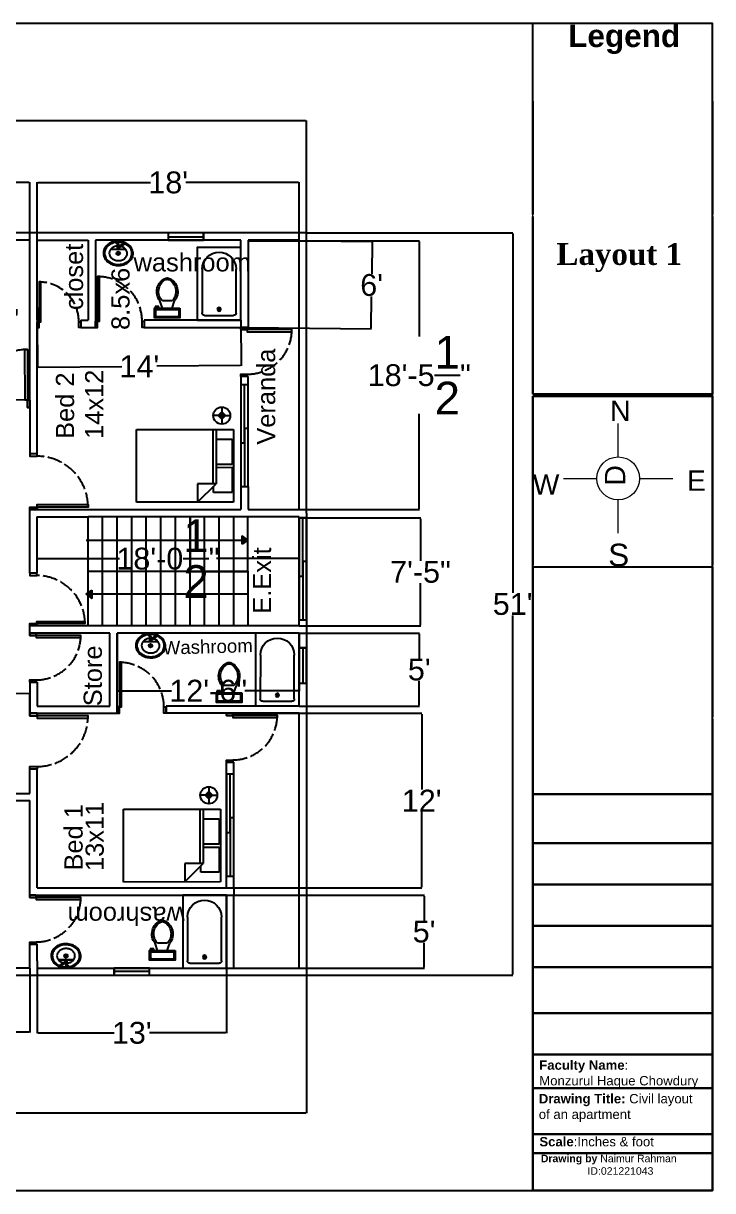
# Model space of a CAD drawing. Header units: inches. Extents: x -412 to 20037, y 548 to 16595.
# Drawn here: x 5716 to 6284, y 11347 to 12309 of the extents above; entities that cross this region are included whole.
import ezdxf

# ---------------------------------------------------------------- set-up
doc = ezdxf.new("R2010")
doc.units = ezdxf.units.IN
doc.header["$MEASUREMENT"] = 0
doc.linetypes.add('ACAD_ISO02W100', pattern=[15, 12, -3])
doc.layers.get('Defpoints').update_dxf_attribs({"color": 6})
for name, color, linetype in [('bath', 4, 'Continuous'), ('bed and sufa', 90, 'Continuous'), ('freecads.com', 7, 'Continuous')]:
    doc.layers.add(name, color=color, linetype=linetype)
doc.layers.add('text', color=140, linetype='Continuous', lineweight=9)
doc.styles.add('A', font='times.ttf', dxfattribs={"height": 12})
doc.styles.get("Standard").update_dxf_attribs({"font": 'arial.ttf'})
doc.dimstyles.new('Copy of civil layout', dxfattribs={"dimtxt": 18, "dimasz": 0.625, "dimexe": 0.18, "dimexo": 0.0625, "dimgap": 0.09, "dimtad": 0, "dimtih": 1, "dimtoh": 1, "dimdec": 1, "dimzin": 0, "dimdsep": 46, "dimlunit": 4, "dimtxsty": 'Standard', "dimcen": 0.09, "dimclrd": 6, "dimclre": 256, "dimclrt": 256, "dimadec": 0, "dimazin": 0, "dimtfac": 1.5, "dimtdec": 1, "dimtofl": 0, "dimtmove": 0, "dimatfit": 0, "dimfxl": 1, "dimtolj": 1, "dimtzin": 0, "dimlwe": -1, "dimarcsym": 0})

# ---------------------------------------------------------------- blocks, each defined once
blk = doc.blocks.new('Bed - Queen')
at = {"linetype": 'Continuous'}
for p, q in [((0, -80.00003), (0, 0)), ((0, 0), (59.99999, 0)), ((59.99999, 0), (59.99999, -80.00003)), ((7.99999, -1.2), (28.79998, -1.2)), ((7.99999, -14.4), (7.99999, -1.2)), ((28.79998, -1.2), (28.79998, -14.4)), ((31.19999, -1.2), (51.99999, -1.2)), ((31.19999, -14.4), (31.19999, -1.2)), ((51.99999, -1.2), (51.99999, -16.4)), ((0, -14.4), (44.8, -14.4)), ((44.8, -16.8), (0, -16.8)), ((59.99999, -29.6), (44.8, -14.4)), ((44.8, -14.4), (44.8, -29.6)), ((51.99999, -16.4), (46.79936, -16.4)), ((44.8, -29.6), (59.99999, -29.6)), ((59.99999, -80.00003), (0, -80.00003))]:
    blk.add_line(p, q, dxfattribs=at)
blk = doc.blocks.new('Lamp - Table')
at = {"linetype": 'Continuous'}
for p, q in [((-1, 0), (-7, 0)), ((0, 3), (-3, 0)), ((-3, 0), (0, -3)), ((0, 7), (0, 1)), ((3, 0), (0, 3)), ((0, -3), (3, 0)), ((1, 0), (7, 0)), ((0, -1), (0, -7))]:
    blk.add_line(p, q, dxfattribs=at)
for radius in [7, 1]:
    blk.add_circle((0, 0), radius, dxfattribs=at)
blk = doc.blocks.new('Bath Tub - 26 x 60 in.')
for p, q in [((8, -18), (10, -18)), ((9, -17), (9, -19))]:
    blk.add_line(p, q)
blk.add_lwpolyline([(0, -36), (0, 0), (60, 0), (60, -36)], close=True)
for points in [[(4, -30), (4, -6)], [(6, -4), (42, -4)], [(42, -32), (6, -32)]]:
    blk.add_lwpolyline(points)
for radius in [1.5, 1]:
    blk.add_circle((9, -18), radius)
for centre, radius, start, end in [((5.75, -5.75), 1.77, 81.8699, 188.1301), ((42, -18), 14, 270, 90), ((5.75, -30.25), 1.77, 171.8699, 278.1301)]:
    blk.add_arc(centre, radius, start, end)
blk = doc.blocks.new('Toilet - top')
for p, q in [((-10, -8.5), (-8, -8.5)), ((-10, -9.5), (-10, -8.5)), ((-7, -9.5), (-10, -9.5)), ((-8, -8.5), (-8, -8)), ((-7, -8), (-7, -9.5)), ((-4, -8), (-6, -14)), ((4, -8), (6, -14)), ((9.5, -6), (9.5, -2)), ((4, -14), (-4, -14))]:
    blk.add_line(p, q)
blk.add_lwpolyline([(10.5, -8), (10.5, 0), (-10.5, 0), (-10.5, -8)], close=True)
for points in [[(-9.5, -2), (-9.5, -6)], [(8.5, -1), (-8.5, -1)], [(-8.5, -7), (8.5, -7)]]:
    blk.add_lwpolyline(points)
for centre, radius, start, end in [((-8.62, -1.88), 0.884, 81.8699, 188.1301), ((-8.62, -6.12), 0.884, 171.8699, 278.1301), ((8.62, -1.88), 0.884, 351.8699, 98.1301), ((8.62, -6.12), 0.884, 261.8699, 8.1301), ((3.52, -21.58), 12.17, 141.46911, 247.97143), ((4.2, -21.82), 11.33, 136.36773, 238.94682), ((-3.52, -21.58), 12.17, 292.02843, 38.53071), ((-4.2, -21.82), 11.33, 301.05301, 43.63209), ((0, -27.88), 4, 245.73182, 294.26817), ((0, -29), 4, 254.86053, 285.13947)]:
    blk.add_arc(centre, radius, start, end)
blk = doc.blocks.new('Sink - Oval top')
for p, q in [((-1, 0), (1, 0)), ((0, 1), (0, -1))]:
    blk.add_line(p, q)
at = {"linetype": 'Continuous'}
for points in [[(-12.23, 0.39, 0.117634), (-11.46, -3.36, 0.104469), (-8.88, -6.8, 0.090016), (-5.08, -9.07, 0.08192), (-0.32, -10.02, 0.08192), (4.49, -9.38, 0.090016), (8.42, -7.36, 0.104469), (11.22, -4.09, 0.117634), (12.23, -0.39, 0.117634), (11.46, 3.36, 0.104469), (8.88, 6.8, 0.090016), (5.08, 9.07, 0.08192), (0.32, 10.02, 0.08192), (-4.49, 9.38, 0.090016), (-8.42, 7.36, 0.104469), (-11.22, 4.09, 0.117634)], [(-11.29, 0.16, 0.118622), (-10.52, -3.25, 0.104678), (-8.07, -6.36, 0.089562), (-4.54, -8.37, 0.081185), (-0.13, -9.15, 0.081185), (4.3, -8.49, 0.089562), (7.89, -6.58, 0.104678), (10.42, -3.55, 0.118622), (11.29, -0.16, 0.118622), (10.52, 3.25, 0.104678), (8.07, 6.36, 0.089562), (4.54, 8.37, 0.081185), (0.13, 9.15, 0.081185), (-4.3, 8.49, 0.089562), (-7.89, 6.58, 0.104678), (-10.42, 3.55, 0.118622)], [(-7.42, 0.08, 0.118283), (-6.91, -2.17, 0.104607), (-5.29, -4.21, 0.089718), (-2.97, -5.53, 0.081436), (-0.07, -6.04, 0.081436), (2.84, -5.59, 0.089718), (5.2, -4.33, 0.104607), (6.86, -2.32, 0.118283), (7.42, -0.08, 0.118283), (6.91, 2.17, 0.104607), (5.29, 4.21, 0.089718), (2.97, 5.53, 0.081436), (0.07, 6.04, 0.081436), (-2.84, 5.59, 0.089718), (-5.2, 4.33, 0.104607), (-6.86, 2.32, 0.118283)]]:
    blk.add_lwpolyline(points, format="xyb", close=True, dxfattribs=at)
for radius in [1.5, 1]:
    blk.add_circle((0, 0), radius)
blk = doc.blocks.new('Faucet - single handle front')
for p, q in [((-2, 6), (-2, 5.5)), ((-1, 6), (-2, 6)), ((-0.5, 4), (-2, 5.5)), ((-2, 5.5), (-1, 5.5)), ((-1, 5.5), (-1, 6)), ((0.5, 4), (-1, 6)), ((-1, 5.5), (0.5, 4)), ((-0.75, 3), (0.75, 3)), ((-0.75, 0.5), (-0.75, 3)), ((-0.75, 1), (0.75, 1)), ((-0.5, 4), (0.5, 4)), ((-0.25, 2), (3.75, 5)), ((3.75, 4.5), (-0.25, 1.5)), ((-0.25, 1.5), (-0.25, 2)), ((0.75, 1.5), (-0.25, 1.5)), ((0.75, 1.5), (4.08742, 4.003)), ((0.75, 3), (0.75, 2.7386)), ((0.75, 1.5), (0.75, 0.5)), ((3.75, 4.5), (3.75, 5)), ((3.75, 5), (4.75, 5)), ((3.75, 4), (3.75, 4.5)), ((4.75, 4.5), (3.75, 4.5)), ((4.75, 4), (3.75, 4)), ((4.75, 5), (4.75, 4.5)), ((4.75, 4.5), (4.75, 4))]:
    blk.add_line(p, q)
blk.add_lwpolyline([(-6, 0), (-6, 0.5), (6, 0.5), (6, 0)], close=True)
for centre, start, end in [((1.25426, 3.0302), 151.0646, 180.8629), ((-1.25426, 3.0302), 359.1371, 28.93536)]:
    blk.add_arc(centre, 2.00448, start, end)
blk = doc.blocks.new('*D68')
at = {"transparency": 16777216}
for p, q in [((5133.23, 12136.38), (5133.23, 12229)), ((5949.23, 12136.38), (5949.23, 12229))]:
    blk.add_line(p, q, dxfattribs=at)
at = {"color": 6, "lineweight": -2, "transparency": 16777216}
for p, q in [((5133.85, 12228.82), (5525.81, 12228.82)), ((5948.6, 12228.82), (5556.64, 12228.82))]:
    blk.add_line(p, q, dxfattribs=at)
at = {"color": 6, "transparency": 16777216}
for points in [[(5133.85, 12228.92), (5133.85, 12228.71), (5133.23, 12228.82)], [(5948.6, 12228.92), (5948.6, 12228.71), (5949.23, 12228.82)]]:
    blk.add_solid(points, dxfattribs=at)
at = {"layer": 'Defpoints', "color": 0, "transparency": 16777216}
for p in [(5949.23, 12228.82), (5133.23, 12136.32), (5949.23, 12136.32)]:
    blk.add_point(p, dxfattribs=at)
at = {"transparency": 16777216, "insert": (5541.23, 12228.82), "char_height": 18, "attachment_point": 5}
blk.add_mtext("\\A1;68'", dxfattribs=at)
blk = doc.blocks.new('*D72')
at = {"transparency": 16777216}
for p, q in [((5481.23, 12130.38), (5481.23, 12178)), ((5721.23, 12130.38), (5721.23, 12178))]:
    blk.add_line(p, q, dxfattribs=at)
at = {"color": 6, "lineweight": -2, "transparency": 16777216}
for p, q in [((5481.85, 12177.82), (5585.71, 12177.82)), ((5720.6, 12177.82), (5616.74, 12177.82))]:
    blk.add_line(p, q, dxfattribs=at)
at = {"color": 6, "transparency": 16777216}
for points in [[(5481.85, 12177.92), (5481.85, 12177.71), (5481.23, 12177.82)], [(5720.6, 12177.92), (5720.6, 12177.71), (5721.23, 12177.82)]]:
    blk.add_solid(points, dxfattribs=at)
at = {"layer": 'Defpoints', "color": 0, "transparency": 16777216}
for p in [(5721.23, 12177.82), (5481.23, 12130.32), (5721.23, 12130.32)]:
    blk.add_point(p, dxfattribs=at)
at = {"transparency": 16777216, "insert": (5601.23, 12177.82), "char_height": 18, "attachment_point": 5}
blk.add_mtext("\\A1;20'", dxfattribs=at)
blk = doc.blocks.new('*D73')
at = {"transparency": 16777216}
for p, q in [((5727.23, 12130.38), (5727.23, 12178)), ((5943.23, 12130.38), (5943.23, 12178))]:
    blk.add_line(p, q, dxfattribs=at)
at = {"color": 6, "lineweight": -2, "transparency": 16777216}
for p, q in [((5727.85, 12177.82), (5820.71, 12177.82)), ((5942.6, 12177.82), (5849.74, 12177.82))]:
    blk.add_line(p, q, dxfattribs=at)
at = {"color": 6, "transparency": 16777216}
for points in [[(5727.85, 12177.92), (5727.85, 12177.71), (5727.23, 12177.82)], [(5942.6, 12177.92), (5942.6, 12177.71), (5943.23, 12177.82)]]:
    blk.add_solid(points, dxfattribs=at)
at = {"layer": 'Defpoints', "color": 0, "transparency": 16777216}
for p in [(5943.23, 12177.82), (5727.23, 12130.32), (5943.23, 12130.32)]:
    blk.add_point(p, dxfattribs=at)
at = {"transparency": 16777216, "insert": (5835.23, 12177.82), "char_height": 18, "attachment_point": 5}
blk.add_mtext("\\A1;18'", dxfattribs=at)
blk = doc.blocks.new('*D74')
at = {"layer": 'Defpoints', "transparency": 16777216}
for p, q in [((5481.23, 11740.48), (5481.3, 11757.59)), ((5721.23, 11739.48), (5721.3, 11756.59))]:
    blk.add_line(p, q, dxfattribs=at)
at = {"layer": 'Defpoints', "color": 6, "lineweight": -2, "transparency": 16777216}
for p, q in [((5481.92, 11757.41), (5585.78, 11756.98)), ((5720.67, 11756.42), (5616.81, 11756.85))]:
    blk.add_line(p, q, dxfattribs=at)
at = {"layer": 'Defpoints', "color": 0, "transparency": 16777216}
for p in [(5721.3, 11756.41), (5481.23, 11740.41), (5721.23, 11739.41)]:
    blk.add_point(p, dxfattribs=at)
at = {"layer": 'Defpoints', "color": 6, "transparency": 16777216}
for points in [[(5481.92, 11757.52), (5481.92, 11757.31), (5481.3, 11757.41)], [(5720.67, 11756.52), (5720.67, 11756.31), (5721.3, 11756.41)]]:
    blk.add_solid(points, dxfattribs=at)
at = {"layer": 'Defpoints', "transparency": 16777216, "insert": (5601.3, 11756.91), "char_height": 18, "attachment_point": 5}
blk.add_mtext("\\A1;20'", dxfattribs=at)
blk = doc.blocks.new('*D80')
at = {"transparency": 16777216}
for p, q in [((5601.23, 11530.26), (5601.23, 11477.14)), ((5721.23, 11530.26), (5721.23, 11477.14))]:
    blk.add_line(p, q, dxfattribs=at)
at = {"color": 6, "lineweight": -2, "transparency": 16777216}
for p, q in [((5601.85, 11477.32), (5646.71, 11477.32)), ((5720.6, 11477.32), (5675.74, 11477.32))]:
    blk.add_line(p, q, dxfattribs=at)
at = {"color": 6, "transparency": 16777216}
for points in [[(5601.85, 11477.42), (5601.85, 11477.21), (5601.23, 11477.32)], [(5720.6, 11477.42), (5720.6, 11477.21), (5721.23, 11477.32)]]:
    blk.add_solid(points, dxfattribs=at)
at = {"layer": 'Defpoints', "color": 0, "transparency": 16777216}
for p in [(5601.23, 11530.32), (5721.23, 11530.32), (5721.23, 11477.32)]:
    blk.add_point(p, dxfattribs=at)
at = {"transparency": 16777216, "insert": (5661.23, 11477.32), "char_height": 18, "attachment_point": 5}
blk.add_mtext("\\A1;10'", dxfattribs=at)
blk = doc.blocks.new('*D81')
at = {"transparency": 16777216}
for p, q in [((5727.23, 11530.26), (5727.23, 11476.64)), ((5883.23, 11530.26), (5883.23, 11476.64))]:
    blk.add_line(p, q, dxfattribs=at)
at = {"color": 6, "lineweight": -2, "transparency": 16777216}
for p, q in [((5727.85, 11476.82), (5790.71, 11476.82)), ((5882.6, 11476.82), (5819.74, 11476.82))]:
    blk.add_line(p, q, dxfattribs=at)
at = {"color": 6, "transparency": 16777216}
for points in [[(5727.85, 11476.92), (5727.85, 11476.71), (5727.23, 11476.82)], [(5882.6, 11476.92), (5882.6, 11476.71), (5883.23, 11476.82)]]:
    blk.add_solid(points, dxfattribs=at)
at = {"layer": 'Defpoints', "color": 0, "transparency": 16777216}
for p in [(5727.23, 11530.32), (5883.23, 11530.32), (5883.23, 11476.82)]:
    blk.add_point(p, dxfattribs=at)
at = {"transparency": 16777216, "insert": (5805.23, 11476.82), "char_height": 18, "attachment_point": 5}
blk.add_mtext("\\A1;13'", dxfattribs=at)
blk = doc.blocks.new('*D82')
at = {"transparency": 16777216}
for p, q in [((5133.23, 11524.26), (5133.23, 11410.64)), ((5949.23, 11524.26), (5949.23, 11410.64))]:
    blk.add_line(p, q, dxfattribs=at)
at = {"color": 6, "lineweight": -2, "transparency": 16777216}
for p, q in [((5133.85, 11410.82), (5525.81, 11410.82)), ((5948.6, 11410.82), (5556.64, 11410.82))]:
    blk.add_line(p, q, dxfattribs=at)
at = {"color": 6, "transparency": 16777216}
for points in [[(5133.85, 11410.92), (5133.85, 11410.71), (5133.23, 11410.82)], [(5948.6, 11410.92), (5948.6, 11410.71), (5949.23, 11410.82)]]:
    blk.add_solid(points, dxfattribs=at)
at = {"layer": 'Defpoints', "color": 0, "transparency": 16777216}
for p in [(5133.23, 11524.32), (5949.23, 11524.32), (5949.23, 11410.82)]:
    blk.add_point(p, dxfattribs=at)
at = {"transparency": 16777216, "insert": (5541.23, 11410.82), "char_height": 18, "attachment_point": 5}
blk.add_mtext("\\A1;68'", dxfattribs=at)
blk = doc.blocks.new('*D83')
at = {"transparency": 16777216}
for p, q in [((5901.29, 12130.32), (6003.52, 12129.26)), ((5900.54, 12058.32), (6002.78, 12057.26))]:
    blk.add_line(p, q, dxfattribs=at)
at = {"color": 6, "lineweight": -2, "transparency": 16777216}
for p, q in [((6003.33, 12128.64), (6003.06, 12102.54)), ((6002.6, 12057.89), (6002.87, 12083.98))]:
    blk.add_line(p, q, dxfattribs=at)
at = {"color": 6, "transparency": 16777216}
for points in [[(6003.23, 12128.64), (6003.44, 12128.64), (6003.34, 12129.26)], [(6002.5, 12057.89), (6002.71, 12057.89), (6002.6, 12057.26)]]:
    blk.add_solid(points, dxfattribs=at)
at = {"layer": 'Defpoints', "color": 0, "transparency": 16777216}
for p in [(5901.23, 12130.32), (5900.48, 12058.32), (6002.6, 12057.26)]:
    blk.add_point(p, dxfattribs=at)
at = {"transparency": 16777216, "insert": (6002.97, 12093.26), "char_height": 18, "attachment_point": 5}
blk.add_mtext("\\A1;6'", dxfattribs=at)
blk = doc.blocks.new('*D84')
at = {"transparency": 16777216}
for p, q in [((5901.29, 12129.82), (6042.43, 12129.81)), ((5901.27, 11908.32), (6042.41, 11908.3))]:
    blk.add_line(p, q, dxfattribs=at)
at = {"color": 6, "lineweight": -2, "transparency": 16777216}
for p, q in [((6042.25, 12129.18), (6042.24, 12050.91)), ((6042.23, 11908.93), (6042.23, 11987.2))]:
    blk.add_line(p, q, dxfattribs=at)
at = {"color": 6, "transparency": 16777216}
for points in [[(6042.14, 12129.18), (6042.35, 12129.18), (6042.25, 12129.81)], [(6042.12, 11908.93), (6042.33, 11908.93), (6042.23, 11908.3)]]:
    blk.add_solid(points, dxfattribs=at)
at = {"layer": 'Defpoints', "color": 0, "transparency": 16777216}
for p in [(5901.23, 12129.82), (5901.2, 11908.32), (6042.23, 11908.3)]:
    blk.add_point(p, dxfattribs=at)
at = {"transparency": 16777216, "insert": (6042.24, 12019.06), "char_height": 18, "attachment_point": 5}
blk.add_mtext('\\A1;18\'-5{\\H1.5x;\\S1/2;}"', dxfattribs=at)
blk = doc.blocks.new('*D85')
at = {"transparency": 16777216}
for p, q in [((5943.29, 11901.34), (6043.41, 11901.34)), ((5943.29, 11812.32), (6043.41, 11812.32))]:
    blk.add_line(p, q, dxfattribs=at)
at = {"color": 6, "lineweight": -2, "transparency": 16777216}
for p, q in [((6043.23, 11900.71), (6043.23, 11866.07)), ((6043.23, 11812.94), (6043.23, 11847.58))]:
    blk.add_line(p, q, dxfattribs=at)
at = {"color": 6, "transparency": 16777216}
for points in [[(6043.12, 11900.71), (6043.33, 11900.71), (6043.23, 11901.34)], [(6043.12, 11812.94), (6043.33, 11812.94), (6043.23, 11812.32)]]:
    blk.add_solid(points, dxfattribs=at)
at = {"layer": 'Defpoints', "color": 0, "transparency": 16777216}
for p in [(5943.23, 11901.34), (5943.23, 11812.32), (6043.23, 11812.32)]:
    blk.add_point(p, dxfattribs=at)
at = {"transparency": 16777216, "insert": (6043.23, 11856.83), "char_height": 18, "attachment_point": 5}
blk.add_mtext('\\A1;7\'-5"', dxfattribs=at)
blk = doc.blocks.new('*D86')
at = {"transparency": 16777216}
for p, q in [((5793.23, 11806.26), (5793.23, 11758.64)), ((5943.21, 11806.26), (5943.21, 11758.64))]:
    blk.add_line(p, q, dxfattribs=at)
at = {"color": 6, "lineweight": -2, "transparency": 16777216}
for p, q in [((5793.85, 11758.82), (5838.06, 11758.82)), ((5942.59, 11758.82), (5898.38, 11758.82))]:
    blk.add_line(p, q, dxfattribs=at)
at = {"color": 6, "transparency": 16777216}
for points in [[(5793.85, 11758.92), (5793.85, 11758.71), (5793.23, 11758.82)], [(5942.59, 11758.92), (5942.59, 11758.71), (5943.21, 11758.82)]]:
    blk.add_solid(points, dxfattribs=at)
at = {"layer": 'Defpoints', "color": 0, "transparency": 16777216}
for p in [(5793.23, 11806.32), (5943.21, 11806.32), (5943.21, 11758.82)]:
    blk.add_point(p, dxfattribs=at)
at = {"transparency": 16777216, "insert": (5868.22, 11758.82), "char_height": 18, "attachment_point": 5}
blk.add_mtext('\\A1;12\'-6"', dxfattribs=at)
blk = doc.blocks.new('*D87')
at = {"transparency": 16777216}
for p, q in [((5943.29, 11806.32), (6042.41, 11806.32)), ((5943.29, 11746.32), (6042.41, 11746.32))]:
    blk.add_line(p, q, dxfattribs=at)
at = {"color": 6, "lineweight": -2, "transparency": 16777216}
for p, q in [((6042.23, 11805.69), (6042.23, 11785.56)), ((6042.23, 11746.94), (6042.23, 11767.07))]:
    blk.add_line(p, q, dxfattribs=at)
at = {"color": 6, "transparency": 16777216}
for points in [[(6042.12, 11805.69), (6042.33, 11805.69), (6042.23, 11806.32)], [(6042.12, 11746.94), (6042.33, 11746.94), (6042.23, 11746.32)]]:
    blk.add_solid(points, dxfattribs=at)
at = {"layer": 'Defpoints', "color": 0, "transparency": 16777216}
for p in [(5943.23, 11806.32), (5943.23, 11746.32), (6042.23, 11746.32)]:
    blk.add_point(p, dxfattribs=at)
at = {"transparency": 16777216, "insert": (6042.23, 11776.32), "char_height": 18, "attachment_point": 5}
blk.add_mtext("\\A1;5'", dxfattribs=at)
blk = doc.blocks.new('*D88')
at = {"transparency": 16777216}
for p, q in [((5883.29, 11590.32), (6046.41, 11590.32)), ((5883.29, 11530.32), (6046.41, 11530.32))]:
    blk.add_line(p, q, dxfattribs=at)
at = {"color": 6, "lineweight": -2, "transparency": 16777216}
for p, q in [((6046.23, 11589.69), (6046.23, 11569.56)), ((6046.23, 11530.94), (6046.23, 11551.07))]:
    blk.add_line(p, q, dxfattribs=at)
at = {"color": 6, "transparency": 16777216}
for points in [[(6046.12, 11589.69), (6046.33, 11589.69), (6046.23, 11590.32)], [(6046.12, 11530.94), (6046.33, 11530.94), (6046.23, 11530.32)]]:
    blk.add_solid(points, dxfattribs=at)
at = {"layer": 'Defpoints', "color": 0, "transparency": 16777216}
for p in [(5883.23, 11590.32), (5883.23, 11530.32), (6046.23, 11530.32)]:
    blk.add_point(p, dxfattribs=at)
at = {"transparency": 16777216, "insert": (6046.23, 11560.32), "char_height": 18, "attachment_point": 5}
blk.add_mtext("\\A1;5'", dxfattribs=at)
blk = doc.blocks.new('*D89')
at = {"transparency": 16777216}
for p, q in [((5883.29, 11740.32), (6044.41, 11740.32)), ((5883.29, 11596.32), (6044.41, 11596.32))]:
    blk.add_line(p, q, dxfattribs=at)
at = {"color": 6, "lineweight": -2, "transparency": 16777216}
for p, q in [((6044.23, 11739.69), (6044.23, 11677.44)), ((6044.23, 11596.94), (6044.23, 11659.19))]:
    blk.add_line(p, q, dxfattribs=at)
at = {"color": 6, "transparency": 16777216}
for points in [[(6044.12, 11739.69), (6044.33, 11739.69), (6044.23, 11740.32)], [(6044.12, 11596.94), (6044.33, 11596.94), (6044.23, 11596.32)]]:
    blk.add_solid(points, dxfattribs=at)
at = {"layer": 'Defpoints', "color": 0, "transparency": 16777216}
for p in [(5883.23, 11740.32), (6044.23, 11740.32), (5883.23, 11596.32)]:
    blk.add_point(p, dxfattribs=at)
at = {"transparency": 16777216, "insert": (6044.23, 11668.32), "char_height": 18, "attachment_point": 5}
blk.add_mtext("\\A1;12'", dxfattribs=at)
blk = doc.blocks.new('*D91')
at = {"layer": 'Defpoints', "color": 6, "lineweight": -2, "transparency": 16777216}
for p, q in [((5697.12, 12130.06), (5696.27, 12073.81)), ((5695.13, 11999.31), (5695.99, 12055.56))]:
    blk.add_line(p, q, dxfattribs=at)
at = {"layer": 'Defpoints', "transparency": 16777216}
for p, q in [((5721.16, 12130.32), (5696.95, 12130.69)), ((5719.16, 11998.32), (5694.94, 11998.68))]:
    blk.add_line(p, q, dxfattribs=at)
at = {"layer": 'Defpoints', "color": 0, "transparency": 16777216}
for p in [(5721.23, 12130.32), (5695.12, 11998.68), (5719.22, 11998.32)]:
    blk.add_point(p, dxfattribs=at)
at = {"layer": 'Defpoints', "color": 6, "transparency": 16777216}
for points in [[(5697.02, 12130.06), (5697.23, 12130.06), (5697.13, 12130.68)], [(5695.03, 11999.31), (5695.24, 11999.31), (5695.12, 11998.68)]]:
    blk.add_solid(points, dxfattribs=at)
at = {"layer": 'Defpoints', "transparency": 16777216, "insert": (5696.13, 12064.68), "char_height": 18, "attachment_point": 5}
blk.add_mtext("\\A1;11'", dxfattribs=at)
blk = doc.blocks.new('*D92')
at = {"layer": 'Defpoints', "transparency": 16777216}
for p, q in [((5727.23, 12062.95), (5727.52, 12025.53)), ((5895.2, 12064.26), (5895.49, 12026.84))]:
    blk.add_line(p, q, dxfattribs=at)
at = {"layer": 'Defpoints', "color": 6, "lineweight": -2, "transparency": 16777216}
for p, q in [((5728.14, 12025.72), (5796.98, 12026.25)), ((5894.86, 12027.01), (5826.02, 12026.48))]:
    blk.add_line(p, q, dxfattribs=at)
at = {"layer": 'Defpoints', "color": 0, "transparency": 16777216}
for p in [(5727.23, 12063.01), (5895.2, 12064.32), (5727.52, 12025.71)]:
    blk.add_point(p, dxfattribs=at)
at = {"layer": 'Defpoints', "color": 6, "transparency": 16777216}
for points in [[(5728.14, 12025.82), (5728.14, 12025.61), (5727.52, 12025.71)], [(5894.86, 12027.12), (5894.86, 12026.91), (5895.49, 12027.02)]]:
    blk.add_solid(points, dxfattribs=at)
at = {"layer": 'Defpoints', "transparency": 16777216, "insert": (5811.5, 12026.36), "char_height": 18, "attachment_point": 5}
blk.add_mtext("\\A1;14'", dxfattribs=at)
blk = doc.blocks.new('*D96')
at = {"transparency": 16777216}
for p, q in [((5726.91, 11901.27), (5726.91, 11867.64)), ((5943.23, 11901.27), (5943.23, 11867.64))]:
    blk.add_line(p, q, dxfattribs=at)
at = {"color": 6, "lineweight": -2, "transparency": 16777216}
for p, q in [((5727.53, 11867.82), (5795.06, 11867.82)), ((5942.6, 11867.82), (5875.07, 11867.82))]:
    blk.add_line(p, q, dxfattribs=at)
at = {"color": 6, "transparency": 16777216}
for points in [[(5727.53, 11867.92), (5727.53, 11867.71), (5726.91, 11867.82)], [(5942.6, 11867.92), (5942.6, 11867.71), (5943.23, 11867.82)]]:
    blk.add_solid(points, dxfattribs=at)
at = {"layer": 'Defpoints', "color": 0, "transparency": 16777216}
for p in [(5726.91, 11901.34), (5943.23, 11901.34), (5726.91, 11867.82)]:
    blk.add_point(p, dxfattribs=at)
at = {"transparency": 16777216, "insert": (5835.07, 11867.82), "char_height": 18, "attachment_point": 5}
blk.add_mtext('\\A1;18\'-0{\\H1.5x;\\S1/2;}"', dxfattribs=at)
blk = doc.blocks.new('*D97')
at = {"transparency": 16777216}
for p, q in [((5949.29, 12136.32), (6119.41, 12136.32)), ((5949.29, 11524.32), (6119.41, 11524.32))]:
    blk.add_line(p, q, dxfattribs=at)
at = {"color": 6, "lineweight": -2, "transparency": 16777216}
for p, q in [((6119.23, 12135.69), (6119.23, 11839.6)), ((6119.23, 11524.94), (6119.23, 11821.04))]:
    blk.add_line(p, q, dxfattribs=at)
at = {"color": 6, "transparency": 16777216}
for points in [[(6119.12, 12135.69), (6119.33, 12135.69), (6119.23, 12136.32)], [(6119.12, 11524.94), (6119.33, 11524.94), (6119.23, 11524.32)]]:
    blk.add_solid(points, dxfattribs=at)
at = {"layer": 'Defpoints', "color": 0, "transparency": 16777216}
for p in [(5949.23, 12136.32), (5949.23, 11524.32), (6119.23, 11524.32)]:
    blk.add_point(p, dxfattribs=at)
at = {"transparency": 16777216, "insert": (6119.23, 11830.32), "char_height": 18, "attachment_point": 5}
blk.add_mtext("\\A1;51'", dxfattribs=at)

msp = doc.modelspace()

# ---------------------------------------------------------------- hatches: boundary and pattern name
h = msp.add_hatch()
h.set_pattern_fill('ANSI31', color=256, angle=360)
h.set_pattern_definition([(45, (5549.97983, 11850.6808), (-0.088388348, 0.088388348), [])])
h.paths.add_polyline_path([(5896.19, 11886.71), (5896.19, 11883.09), (5900.98, 11883.09)])
h.paths.add_polyline_path([(5900.98, 11883.09), (5896.19, 11883.09), (5896.19, 11879.82)])
h = msp.add_hatch()
h.set_pattern_fill('ANSI31', color=256, angle=180)
h.set_pattern_definition([(225, (6118.57053, 11870.84237), (0.088388348, -0.088388348), [])])
h.paths.add_polyline_path([(5772.36, 11834.82), (5772.36, 11838.43), (5767.57, 11838.43)])
h.paths.add_polyline_path([(5767.57, 11838.43), (5772.36, 11838.43), (5772.36, 11841.71)])

# ---------------------------------------------------------------- linework, layer by layer
for p, q in [((6135.75, 12244.89), (6135.75, 12308.86)), ((5949.23, 12136.32), (5133.23, 12136.32)), ((5949.23, 12124.8), (5949.23, 12136.32)), ((5721.23, 12130.32), (5481.23, 12130.32)), ((5721.23, 11998.32), (5721.23, 12130.32)), ((5727.23, 12064.32), (5727.23, 12130.32)), ((5727.23, 12130.32), (5769.23, 12130.32)), ((5769.23, 12130.32), (5769.23, 12064.32)), ((5895.23, 12130.32), (5775.23, 12130.32)), ((5775.23, 12130.32), (5775.23, 12064.32)), ((5895.23, 12064.32), (5895.23, 12130.32)), ((5943.23, 12130.32), (5901.23, 12130.32)), ((5943.23, 11908.32), (5943.23, 12130.32)), ((5949.23, 11905.32), (5949.23, 12124.8)), ((5727.23, 12064.32), (5727.23, 12074.84)), ((5727.23, 12074.84), (5727.23, 12063.68)), ((5727.2, 11954.32), (5727.23, 12060.66)), ((5727.23, 12064.32), (5727.23, 12064.32)), ((5727.23, 12063.68), (5727.23, 12063.01)), ((5763.21, 12064.32), (5763.21, 12063.01)), ((5763.21, 12064.32), (5769.23, 12064.32)), ((5763.21, 12063.45), (5763.21, 12063.01)), ((5763.21, 12058.32), (5775.23, 12058.32)), ((5775.23, 12064.32), (5775.23, 12063.57)), ((5895.23, 12064.32), (5815.53, 12064.32)), ((5815.53, 12064.07), (5815.53, 12063.57)), ((5815.53, 12058.32), (5895.23, 12058.32)), ((5901.23, 12058.32), (5900.48, 12058.32)), ((5895.23, 12018.02), (5895.23, 11908.32)), ((5900.98, 12018.02), (5900.48, 12018.02)), ((5901.23, 12018.02), (5900.98, 12018.02)), ((5901.23, 12011.17), (5901.23, 12018.02)), ((5721.23, 11992.32), (5721.2, 11954.32)), ((5721.23, 11992.32), (5721.23, 11998.32)), ((5901.23, 11927.34), (5901.2, 11908.32)), ((5721.23, 11902.32), (5721.23, 11908.32)), ((5727.23, 11908.32), (5895.23, 11908.32)), ((5901.2, 11908.32), (5937.23, 11908.32)), ((5937.23, 11908.32), (5943.23, 11908.32)), ((5949.23, 11905.32), (5949.23, 11747.21)), ((5721.23, 11855.86), (5721.23, 11902.32)), ((5726.91, 11902.32), (5769.23, 11902.32)), ((5726.91, 11902.32), (5726.91, 11855.86)), ((5769.23, 11812.32), (5769.23, 11902.32)), ((5781.23, 11902.32), (5769.23, 11902.32)), ((5781.23, 11812.32), (5781.23, 11902.32)), ((5829.23, 11902.32), (5781.23, 11902.32)), ((5793.23, 11812.32), (5793.23, 11902.32)), ((5805.23, 11812.32), (5805.23, 11902.32)), ((5817.23, 11812.32), (5817.23, 11902.32)), ((5829.23, 11812.32), (5829.23, 11902.32)), ((5853.23, 11902.32), (5829.23, 11902.32)), ((5841.23, 11812.32), (5841.23, 11902.32)), ((5853.23, 11812.32), (5853.23, 11902.32)), ((5865.23, 11812.32), (5865.23, 11902.32)), ((5877.23, 11812.32), (5877.23, 11902.32)), ((5877.23, 11812.32), (5877.23, 11902.32)), ((5889.23, 11812.32), (5889.23, 11902.32)), ((5901.23, 11902.32), (5900.98, 11902.32)), ((5943.23, 11902.32), (5901.23, 11902.32)), ((5943.23, 11812.32), (5943.23, 11902.32)), ((5900.98, 11883.09), (5896.19, 11886.71)), ((5896.19, 11879.82), (5896.19, 11886.71)), ((5767.57, 11883.09), (5900.98, 11883.09)), ((5900.98, 11883.09), (5896.19, 11879.82)), ((6135.75, 11862.46), (6135.75, 11865)), ((5900.98, 11857.32), (5769.23, 11857.32)), ((6135.75, 11860.91), (6135.75, 11862.46)), ((6135.75, 11860.91), (6284.09, 11860.91)), ((5767.57, 11838.43), (5772.36, 11841.71)), ((5900.98, 11838.43), (5767.57, 11838.43)), ((5767.57, 11838.43), (5772.36, 11834.82)), ((5772.36, 11841.71), (5772.36, 11834.82)), ((5721.23, 11806.32), (5721.23, 11812.32)), ((5727.23, 11812.32), (5726.91, 11812.32)), ((5793.23, 11812.32), (5727.23, 11812.32)), ((5943.23, 11812.32), (5793.23, 11812.32)), ((5787.23, 11806.32), (5726.48, 11806.32)), ((5787.23, 11746.32), (5787.23, 11806.32)), ((5943.23, 11806.32), (5793.23, 11806.32)), ((5793.23, 11745.57), (5793.23, 11806.32)), ((5943.23, 11746.32), (5943.23, 11806.32)), ((5721.23, 11766.02), (5727.23, 11766.02)), ((5721.23, 11766.02), (5721.23, 11740.32)), ((5727.23, 11766.02), (5727.23, 11746.32)), ((5727.23, 11746.32), (5787.23, 11746.32)), ((5727.23, 11740.32), (5787.23, 11740.32)), ((5787.23, 11740.32), (5793.23, 11740.32)), ((5833.53, 11740.32), (5833.53, 11746.32)), ((5943.23, 11746.32), (5833.53, 11746.32)), ((5943.23, 11740.32), (5833.53, 11740.32)), ((5943.23, 11530.32), (5943.23, 11740.32)), ((5949.23, 11747.21), (5949.23, 11524.32)), ((5721.23, 11674.32), (5721.23, 11694.32)), ((5727.23, 11596.32), (5727.23, 11694.32)), ((5883.23, 11700.02), (5889.23, 11700.02)), ((5883.23, 11596.32), (5883.23, 11700.02)), ((5889.23, 11596.32), (5889.23, 11700.02)), ((5601.23, 11674.32), (5721.23, 11674.32)), ((5601.23, 11668.32), (5721.23, 11668.32)), ((5721.23, 11596.32), (5721.23, 11668.32)), ((5721.23, 11590.32), (5721.23, 11596.32)), ((5727.23, 11596.32), (5883.23, 11596.32)), ((5889.23, 11596.32), (5889.23, 11590.32)), ((5727.23, 11590.32), (5883.23, 11590.32)), ((5883.23, 11590.32), (5883.23, 11530.32)), ((5889.23, 11530.32), (5889.23, 11590.32)), ((5721.23, 11550.02), (5727.23, 11550.02)), ((5721.23, 11530.32), (5721.23, 11550.02)), ((5727.23, 11536.32), (5727.23, 11550.02)), ((5721.23, 11530.32), (5601.23, 11530.32)), ((5727.23, 11536.32), (5727.23, 11530.32)), ((5727.23, 11530.32), (5883.23, 11530.32)), ((5889.23, 11530.32), (5943.23, 11530.32)), ((5373.23, 11524.32), (5949.23, 11524.32))]:
    msp.add_line(p, q)
at = {"color": 143, "true_color": 0x7aafdf}
for p, q in [((5835.23, 12133.1), (5864.47, 12133.1)), ((5946.45, 11765.07), (5946.45, 11794.31)), ((5819.85, 11527.54), (5790.61, 11527.54))]:
    msp.add_line(p, q, dxfattribs=at)
for points in [[(4942.94, 11346.87), (6284.09, 11346.87), (6284.09, 12308.86), (4942.94, 12308.86)], [(5901.23, 12130.32), (5901.23, 12058.32)]]:
    msp.add_lwpolyline(points)
for points in [[(5864.47, 12136.32), (5835.23, 12136.32), (5835.23, 12130.32), (5864.47, 12130.32)], [(5901.23, 11927.17), (5901.23, 12011.17), (5895.23, 12011.17), (5895.23, 11927.17)], [(5898.23, 11963.17), (5898.23, 12011.17), (5895.23, 12011.17), (5895.23, 11963.17)], [(5901.23, 11927.17), (5901.23, 11975.17), (5898.23, 11975.17), (5898.23, 11927.17)], [(5949.23, 11817.34), (5949.23, 11901.34), (5943.23, 11901.34), (5943.23, 11817.34)], [(5946.23, 11853.34), (5946.23, 11901.34), (5943.23, 11901.34), (5943.23, 11853.34)], [(5949.23, 11817.34), (5949.23, 11865.34), (5946.23, 11865.34), (5946.23, 11817.34)], [(5943.23, 11794.31), (5943.23, 11765.07), (5949.23, 11765.07), (5949.23, 11794.31)], [(5889.23, 11606.17), (5889.23, 11690.17), (5883.23, 11690.17), (5883.23, 11606.17)], [(5886.23, 11642.17), (5886.23, 11690.17), (5883.23, 11690.17), (5883.23, 11642.17)], [(5889.23, 11606.17), (5889.23, 11654.17), (5886.23, 11654.17), (5886.23, 11606.17)], [(5790.61, 11524.32), (5819.85, 11524.32), (5819.85, 11530.32), (5790.61, 11530.32)]]:
    msp.add_lwpolyline(points, close=True, dxfattribs=at)
for points in [[(5864.47, 12136.32), (5864.47, 12136.32), (5864.47, 12130.32), (5864.47, 12130.32)], [(5900.98, 11857.32), (5900.98, 11902.32), (5853.23, 11902.32), (5853.23, 11857.32)], [(5901.23, 11857.32), (5901.23, 11857.32), (5853.23, 11857.32), (5853.23, 11857.32)], [(5900.98, 11857.32), (5900.98, 11857.32), (5853.23, 11857.32), (5853.23, 11857.32)], [(5900.98, 11857.32), (5900.98, 11857.32), (5853.23, 11857.32), (5853.23, 11857.32)], [(5889.23, 11812.32), (5889.23, 11857.32), (5900.98, 11857.32), (5900.98, 11812.32)], [(5943.23, 11794.31), (5943.23, 11794.31), (5949.23, 11794.31), (5949.23, 11794.31)], [(5790.61, 11524.32), (5790.61, 11524.32), (5790.61, 11530.32), (5790.61, 11530.32)]]:
    msp.add_lwpolyline(points, close=True)
at = {"color": 240, "true_color": 0xed1f24}
for points in [[(5728.79, 12063.01), (5730.36, 12063.01), (5730.36, 12095.87), (5728.79, 12095.87)], [(5776.98, 12063.57), (5778.73, 12063.57), (5778.73, 12100.37), (5776.98, 12100.37)], [(5727.23, 12058.32), (5728.79, 12058.32), (5728.79, 12063.01), (5727.23, 12063.01)], [(5763.21, 12058.32), (5761.65, 12058.32), (5761.65, 12063.01), (5763.21, 12063.01)], [(5775.23, 12058.32), (5776.98, 12058.32), (5776.98, 12063.57), (5775.23, 12063.57)], [(5815.53, 12058.32), (5813.77, 12058.32), (5813.77, 12063.57), (5815.53, 12063.57)], [(5895.23, 12058.32), (5895.23, 12056.57), (5900.48, 12056.57), (5900.48, 12058.32)], [(5900.48, 12056.57), (5900.48, 12054.81), (5937.28, 12054.81), (5937.28, 12056.57)], [(5719.22, 11998.32), (5717.22, 11998.31), (5717.18, 12040.31), (5719.18, 12040.32)], [(5895.23, 12018.02), (5895.23, 12019.77), (5900.48, 12019.77), (5900.48, 12018.02)], [(5721.23, 11992.32), (5719.23, 11992.32), (5719.22, 11998.32), (5721.22, 11998.32)], [(5721.2, 11954.32), (5721.2, 11952.32), (5727.2, 11952.32), (5727.2, 11954.32)], [(5721.23, 11908.32), (5721.23, 11910.32), (5727.23, 11910.32), (5727.23, 11908.32)], [(5727.23, 11910.32), (5727.22, 11912.32), (5769.22, 11912.34), (5769.23, 11910.34)], [(5721.23, 11855.86), (5721.23, 11853.97), (5726.91, 11853.97), (5726.91, 11855.86)], [(5721.23, 11812.32), (5721.23, 11814.21), (5726.91, 11814.21), (5726.91, 11812.32)], [(5726.91, 11814.21), (5726.91, 11816.1), (5766.66, 11816.1), (5766.66, 11814.21)], [(5721.23, 11806.32), (5721.23, 11804.57), (5726.48, 11804.57), (5726.48, 11806.32)], [(5726.48, 11804.57), (5726.48, 11802.81), (5763.28, 11802.81), (5763.28, 11804.57)], [(5794.98, 11745.57), (5796.73, 11745.57), (5796.73, 11782.37), (5794.98, 11782.37)], [(5721.23, 11766.02), (5721.23, 11767.77), (5726.48, 11767.77), (5726.48, 11766.02)], [(5721.23, 11740.32), (5721.23, 11738.32), (5727.23, 11738.32), (5727.23, 11740.32)], [(5793.23, 11740.32), (5794.98, 11740.32), (5794.98, 11745.57), (5793.23, 11745.57)], [(5833.53, 11740.32), (5831.77, 11740.32), (5831.77, 11745.57), (5833.53, 11745.57)], [(5883.23, 11740.32), (5883.23, 11738.57), (5888.48, 11738.57), (5888.48, 11740.32)], [(5727.23, 11738.32), (5727.23, 11736.32), (5769.23, 11736.32), (5769.23, 11738.32)], [(5888.48, 11738.57), (5888.48, 11736.81), (5925.28, 11736.81), (5925.28, 11738.57)], [(5883.23, 11700.02), (5883.23, 11701.77), (5888.48, 11701.77), (5888.48, 11700.02)], [(5721.23, 11694.32), (5721.23, 11696.32), (5727.23, 11696.32), (5727.23, 11694.32)], [(5721.23, 11590.32), (5721.23, 11588.57), (5726.48, 11588.57), (5726.48, 11590.32)], [(5726.48, 11588.57), (5726.48, 11586.81), (5763.28, 11586.81), (5763.28, 11588.57)], [(5721.23, 11550.02), (5721.23, 11551.77), (5726.48, 11551.77), (5726.48, 11550.02)]]:
    msp.add_lwpolyline(points, close=True, dxfattribs=at)
for points in [[(5728.79, 12058.32), (5727.23, 12058.32), (5727.23, 12063.01), (5730.36, 12063.01)], [(5761.59, 12063.01), (5763.21, 12063.01), (5763.21, 12058.32), (5761.65, 12058.32)], [(5776.98, 12058.32), (5775.23, 12058.32), (5775.23, 12063.57), (5778.73, 12063.57)], [(5813.71, 12063.57), (5815.53, 12063.57), (5815.53, 12058.32), (5813.77, 12058.32)], [(5895.23, 12056.57), (5895.23, 12058.32), (5900.48, 12058.32), (5900.48, 12054.81)], [(5900.48, 12019.83), (5900.48, 12018.02), (5895.23, 12018.02), (5895.23, 12019.77)], [(5719.23, 11992.32), (5721.23, 11992.32), (5721.22, 11998.32), (5717.22, 11998.31)], [(5727.2, 11952.25), (5727.2, 11954.32), (5721.2, 11954.32), (5721.2, 11952.32)], [(5721.23, 11910.32), (5721.23, 11908.32), (5727.23, 11908.32), (5727.22, 11912.32)], [(5726.91, 11853.9), (5726.91, 11855.86), (5721.23, 11855.86), (5721.23, 11853.97)], [(5721.23, 11804.57), (5721.23, 11806.32), (5726.48, 11806.32), (5726.48, 11802.81)], [(5726.48, 11767.83), (5726.48, 11766.02), (5721.23, 11766.02), (5721.23, 11767.77)], [(5721.23, 11738.32), (5721.23, 11740.32), (5727.23, 11740.32), (5727.23, 11736.32)], [(5794.98, 11740.32), (5793.23, 11740.32), (5793.23, 11745.57), (5796.73, 11745.57)], [(5831.71, 11745.57), (5833.53, 11745.57), (5833.53, 11740.32), (5831.77, 11740.32)], [(5883.23, 11738.57), (5883.23, 11740.32), (5888.48, 11740.32), (5888.48, 11736.81)], [(5888.48, 11701.83), (5888.48, 11700.02), (5883.23, 11700.02), (5883.23, 11701.77)], [(5727.23, 11696.39), (5727.23, 11694.32), (5721.23, 11694.32), (5721.23, 11696.32)], [(5721.23, 11588.57), (5721.23, 11590.32), (5726.48, 11590.32), (5726.48, 11586.81)], [(5726.48, 11551.83), (5726.48, 11550.02), (5721.23, 11550.02), (5721.23, 11551.77)]]:
    msp.add_lwpolyline(points, dxfattribs=at)
at = {"color": 240, "linetype": 'ACAD_ISO02W100', "true_color": 0xed1f24}
for centre, radius, start, end in [((5728.79, 12063.01), 32.8, 0, 90), ((5776.98, 12063.57), 36.73, 0, 90), ((5900.48, 12056.57), 36.73, 270, 0), ((5719.22, 11998.32), 41.93, 90.05841, 180.05841), ((5727.23, 11910.32), 41.93, 0.0292, 90.0292), ((5726.91, 11814.21), 39.69, 0, 90), ((5726.48, 11804.57), 36.73, 270, 0), ((5794.98, 11745.57), 36.73, 0, 90), ((5727.23, 11738.32), 41.93, 270, 0), ((5888.48, 11738.57), 36.73, 270, 0), ((5726.48, 11588.57), 36.73, 270, 0)]:
    msp.add_arc(centre, radius, start, end, dxfattribs=at)
at = {"layer": 'freecads.com', "lineweight": 30}
for p, q in [((6135.75, 12151.52), (6135.75, 12244.89)), ((6284.09, 12244.89), (6284.09, 12151.52)), ((6135.75, 12149.97), (6135.75, 12003.35)), ((6284.09, 12003.35), (6284.09, 12149.97)), ((6135.75, 12003.35), (6284.09, 12003.35)), ((6135.75, 12001.8), (6284.09, 12001.8)), ((6135.75, 11862.46), (6135.75, 12001.8)), ((6284.09, 12001.8), (6284.09, 11862.46)), ((6135.75, 11860.91), (6135.75, 11735.5)), ((6284.09, 11737.04), (6284.09, 11860.91)), ((6135.75, 11346.87), (6135.75, 11735.5)), ((6284.09, 11735.5), (6284.09, 11346.87)), ((6135.75, 11673.56), (6284.09, 11673.56)), ((6135.75, 11633.21), (6284.09, 11633.21)), ((6135.75, 11599.15), (6284.09, 11599.15)), ((6135.75, 11565.09), (6284.09, 11565.09)), ((6135.75, 11531.02), (6284.09, 11531.02)), ((6135.75, 11493.09), (6284.09, 11493.09)), ((6135.75, 11459.03), (6284.09, 11459.03)), ((6135.75, 11431.16), (6284.09, 11431.16)), ((6135.75, 11393.32), (6284.09, 11393.32)), ((6135.75, 11377.84), (6284.09, 11377.84)), ((6135.75, 11346.87), (6284.09, 11346.87))]:
    msp.add_line(p, q, dxfattribs=at)
at = {"layer": 'text', "color": 0}
for p, q in [((6135.75, 12149.97), (6135.75, 12151.52)), ((6206.23, 11951.62), (6206.23, 11979.15)), ((6161.07, 11933.94), (6188.55, 11933.94)), ((6223.91, 11933.94), (6251.39, 11933.94)), ((6206.23, 11888.74), (6206.23, 11916.27)), ((6169.52, 11346.81), (6227.92, 11346.81))]:
    msp.add_line(p, q, dxfattribs=at)
msp.add_circle((6206.23, 11933.94), 17.68, dxfattribs=at)

# ---------------------------------------------------------------- block references
at = {"layer": 'bath'}
for name, p, rotation in [('Sink - Oval top', (5794.07, 12119.47), 179.0122396003602), ('Faucet - single handle front', (5794.12, 12122.47), 359.0122396003601), ('Sink - Oval top', (5820.72, 11796.07), 179.0122396003602), ('Faucet - single handle front', (5820.77, 11799.07), 359.0122396003601), ('Faucet - single handle front', (5750.99, 11537.34), 180)]:
    msp.add_blockref(name, p, dxfattribs=dict(at, rotation=rotation))
at = {"layer": 'bath', "xscale": -1}
for name, p, rotation in [('Bath Tub - 26 x 60 in.', (5895.2, 12064.32), 269.9707958308226), ('Toilet - top', (5834.46, 12066.24), 179.9707958308224), ('Bath Tub - 26 x 60 in.', (5943.2, 11746.32), 269.9707958308226), ('Toilet - top', (5885.46, 11749.24), 179.9707958308224), ('Bath Tub - 26 x 60 in.', (5883.2, 11530.32), 269.9707958308226), ('Toilet - top', (5830.46, 11536.74), 179.9707958308224)]:
    msp.add_blockref(name, p, dxfattribs=dict(at, rotation=rotation))
at = {"layer": 'bath'}
msp.add_blockref('Sink - Oval top', (5750.99, 11540.34), dxfattribs=at)
at = {"layer": 'bed and sufa', "color": 0}
for p in [(5879.37, 11985.72), (5868.7, 11672.73)]:
    msp.add_blockref('Lamp - Table', p, dxfattribs=at)
at = {"layer": 'bed and sufa', "rotation": 270.029204169177}
for p in [(5889.11, 11974.27), (5878.45, 11661.28)]:
    msp.add_blockref('Bed - Queen', p, dxfattribs=at)

# ---------------------------------------------------------------- texts
for s, height, rotation, p in [('closet', 15, 90, (5765.04, 12072.67)), ('8.5x6', 15, 90, (5803.43, 12056.29)), ('Veranda', 15, 90, (5923.49, 11961.75)), ('Bed 2', 15, 90, (5757.67, 11966.49)), ('14x12', 15, 90, (5781.76, 11966.49)), ('E.Exit', 15, 90, (5920.09, 11822.38)), ('Washroom', 10.996, 1.606, (5830.89, 11788.68)), ('Store', 15, 90, (5780.57, 11746.14)), ('Bed 1', 15, 90, (5764.72, 11610.71)), ('13x11', 15, 90, (5782.12, 11610.27)), ('washroom', 15, 180, (5848.92, 11580.84))]:
    msp.add_text(s, height=height, rotation=rotation).set_placement(p)
msp.add_text('washroom', height=15).set_placement((5806.72, 12104.56))
at = {"color": 0, "insert": (6165.01, 12308.07), "char_height": 18.5796, "attachment_point": 1}
msp.add_mtext_dynamic_manual_height_columns('{\\fArial|b1|i0|c0|p34;\\C256;Legend}', width=85.8766, gutter_width=1.55, heights=[0], dxfattribs=at)
at = {"color": 7, "lineweight": 30, "insert": (6207.07, 12115.96), "char_height": 18, "width": 314.522, "attachment_point": 5, "style": 'A'}
msp.add_mtext('{\\fTimes New Roman|b1|i0|c0|p18;Layout 1}', dxfattribs=at)
at = {"layer": 'text', "color": 0, "attachment_point": 1}
for s, width, gutter_width, heights, insert, char_height in [('N', 27.7438, 1.39, [0.522], (6199.53, 11997.98), 16.73), ('W', 26.8517, 1.39, [0], (6135.75, 11937.4), 16.73), ('E', 11.1779, 1.39, [0], (6262.89, 11940.48), 16.73), ('S', 21.934, 1.55, [0], (6197.98, 11880.12), 18.58), ('{\\fArial|b1|i0|c0|p34;Faculty Name\\fArial|b0|i0|c0|p34;\\C256;: \\PMonzurul Haque Chowdury}', 492.2579, 1.55, [49], (6141.17, 11454.21), 7.7415), ('{\\fArial|b1|i0|c0|p34;\\C7;Drawing Title:\\fArial|b0|i0|c0|p34;\\C256;\\c0; \\C256;Civil layout of an apartment}', 128.9106, 1.55, [0], (6140.77, 11426.51), 7.74151), ('{\\fArial|b1|i0|c0|p34;\\C7;Scale\\fArial|b0|i0|c0|p34;\\C256;:Inches & foot}', 114.699, 1.55, [0], (6141.26, 11391.06), 7.7415), ('{\\fArial|b1|i0|c0|p34;\\C9;Drawing by\\C256; \\fArial|b0|i0|c0|p34;Naimur Rahman\\P                ID:021221043}', 137.0363, 1.55, [0], (6142.43, 11376.44), 6.1932)]:
    msp.add_mtext_dynamic_manual_height_columns(s, width=width, gutter_width=gutter_width, heights=heights, dxfattribs=dict(at, insert=insert, char_height=char_height))
at = {"layer": 'text', "color": 0, "insert": (6195.28, 11928.03), "char_height": 16.73, "attachment_point": 1, "rotation": 90}
msp.add_mtext_dynamic_manual_height_columns('D', width=4.4932, gutter_width=1.39, heights=[0], dxfattribs=at)

# ---------------------------------------------------------------- dimensions: what is measured, and where the dimension line sits
for base, p1, p2, picture, middle in [((5949.23, 12228.82), (5133.23, 12136.32), (5949.23, 12136.32), '*D68', (5541.23, 12228.82)), ((5721.23, 12177.82), (5481.23, 12130.32), (5721.23, 12130.32), '*D72', (5601.23, 12177.82)), ((5943.23, 12177.82), (5727.23, 12130.32), (5943.23, 12130.32), '*D73', (5835.23, 12177.82)), ((5726.91, 11867.82), (5943.23, 11901.34), (5726.91, 11901.34), '*D96', (5835.07, 11867.82)), ((5943.21, 11758.82), (5793.23, 11806.32), (5943.21, 11806.32), '*D86', (5868.22, 11758.82)), ((5721.23, 11477.32), (5601.23, 11530.32), (5721.23, 11530.32), '*D80', (5661.23, 11477.32)), ((5883.23, 11476.82), (5727.23, 11530.32), (5883.23, 11530.32), '*D81', (5805.23, 11476.82)), ((5949.23, 11410.82), (5133.23, 11524.32), (5949.23, 11524.32), '*D82', (5541.23, 11410.82))]:
    dim = msp.add_linear_dim(base=base, p1=p1, p2=p2, dimstyle='Copy of civil layout')
    dim.commit()
    dim.dimension.update_dxf_attribs({"geometry": picture, "text_midpoint": middle})
for base, p1, p2, picture, middle in [((6119.23, 11524.32), (5949.23, 12136.32), (5949.23, 11524.32), '*D97', (6119.23, 11830.32)), ((6043.23, 11812.32), (5943.23, 11901.34), (5943.23, 11812.32), '*D85', (6043.23, 11856.83)), ((6042.23, 11746.32), (5943.23, 11806.32), (5943.23, 11746.32), '*D87', (6042.23, 11776.32)), ((6046.23, 11530.32), (5883.23, 11590.32), (5883.23, 11530.32), '*D88', (6046.23, 11560.32))]:
    dim = msp.add_linear_dim(base=base, p1=p1, p2=p2, angle=90, dimstyle='Copy of civil layout')
    dim.commit()
    dim.dimension.update_dxf_attribs({"geometry": picture, "text_midpoint": middle})
for p1, p2, distance, picture, middle in [((5901.23, 12130.32), (5900.48, 12058.32), 102.12, '*D83', (6002.97, 12093.26)), ((5901.23, 12129.82), (5901.2, 11908.32), 141.02, '*D84', (6042.24, 12019.06)), ((5883.23, 11596.32), (5883.23, 11740.32), -161, '*D89', (6044.23, 11668.32))]:
    dim = msp.add_aligned_dim(p1=p1, p2=p2, distance=distance, dimstyle='Copy of civil layout')
    dim.commit()
    dim.dimension.update_dxf_attribs({"geometry": picture, "text_midpoint": middle})
at = {"layer": 'Defpoints'}
for p1, p2, distance, picture, middle in [((5721.23, 12130.32), (5719.22, 11998.32), -24.1, '*D91', (5696.13, 12064.68)), ((5895.2, 12064.32), (5727.23, 12063.01), 37.3, '*D92', (5811.5, 12026.36)), ((5481.23, 11740.41), (5721.23, 11739.41), 17, '*D74', (5601.3, 11756.91))]:
    dim = msp.add_aligned_dim(p1=p1, p2=p2, distance=distance, dimstyle='Copy of civil layout', dxfattribs=at)
    dim.commit()
    dim.dimension.update_dxf_attribs({"geometry": picture, "text_midpoint": middle})

doc.saveas('drawing.dxf')
